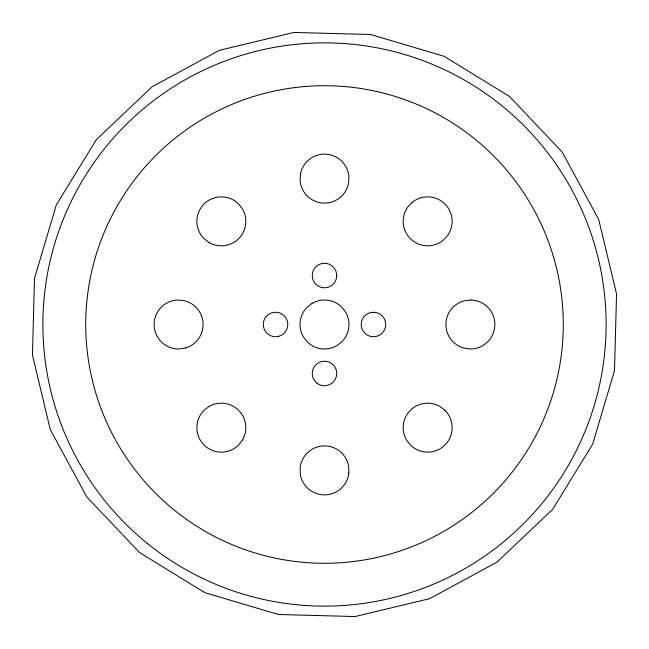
<?xml version="1.0" encoding="UTF-8"?>
<svg xmlns="http://www.w3.org/2000/svg" width="649" height="649" viewBox="0 0 649 649"><rect width="100%" height="100%" fill="white"/><g stroke="black" fill="none" stroke-linecap="round" stroke-linejoin="round"><path stroke-width="0.97" d="M34.502 278.405L32.45 355.027L50.306 429.581L86.844 496.964L139.576 552.599L204.914 592.691L278.405 614.498L355.027 616.55L429.581 598.694L496.964 562.156L552.599 509.424L592.691 444.086L614.498 370.595L616.55 293.973L598.694 219.419L562.156 152.036L509.424 96.401L444.086 56.309L370.595 34.502L293.973 32.45L219.419 50.306L152.036 86.844L96.401 139.576L56.309 204.914L34.502 278.405M300.382 174.378L300.106 180.763A24.492 24.492 0 0 0 348.627 182.848L348.902 176.463A24.492 24.492 0 0 0 300.382 174.378M336.742 275.517L336.328 278.689A12.242 12.242 0 0 1 312.672 278.689L312.258 275.517A12.242 12.242 0 0 1 324.5 263.275A12.242 12.242 0 0 1 336.742 275.517M242.548 439.9L238.662 444.971A24.492 24.492 0 0 1 204.029 444.971A24.492 24.492 0 0 1 204.029 410.338L209.1 406.452A24.492 24.492 0 0 1 242.548 439.9M412.237 202.318L407.84 206.958A24.492 24.492 0 0 0 443.08 240.365L447.477 235.733A24.492 24.492 0 0 0 412.237 202.318M311.958 303.464L306.936 307.431A24.492 24.492 0 0 0 303.464 337.042L307.431 342.064A24.492 24.492 0 0 0 337.042 345.536L342.064 341.569A24.492 24.492 0 0 0 345.536 311.958L341.569 306.936A24.492 24.492 0 0 0 311.958 303.464M185.622 347.961L179.311 348.984A24.492 24.492 0 0 1 154.129 325.198A24.492 24.492 0 0 1 177.915 300.016L184.275 300.674A24.492 24.492 0 0 1 185.622 347.961M373.483 312.258L370.311 312.672A12.242 12.242 0 0 0 370.311 336.328L373.483 336.742A12.242 12.242 0 0 0 385.725 324.5A12.242 12.242 0 0 0 373.483 312.258M470.387 300.008L464.051 300.844A24.492 24.492 0 0 0 464.051 348.156L470.387 348.992A24.492 24.492 0 0 0 494.879 324.5A24.492 24.492 0 0 0 470.387 300.008M278.689 336.328L275.517 336.742A12.242 12.242 0 0 1 263.275 324.5A12.242 12.242 0 0 1 275.517 312.258L278.689 312.672A12.242 12.242 0 0 1 278.689 336.328M444.971 410.338L439.9 406.452A24.492 24.492 0 0 0 406.452 439.9L410.338 444.971A24.492 24.492 0 0 0 444.971 444.971A24.492 24.492 0 0 0 444.971 410.338M209.1 242.548L204.029 238.662A24.492 24.492 0 0 1 204.029 204.029A24.492 24.492 0 0 1 238.662 204.029L242.548 209.1A24.492 24.492 0 0 1 209.1 242.548M348.854 472.999L348.7 466.607A24.492 24.492 0 0 0 300.146 467.783L300.3 474.168A24.492 24.492 0 0 0 348.854 472.999M200.549 528.578A238.775 238.775 0 0 0 563.218 329.806A238.775 238.775 0 0 0 209.732 115.116A238.775 238.775 0 0 0 200.549 528.578M317.118 383.251A12.242 12.242 0 0 0 336.653 374.992A12.242 12.242 0 0 0 319.73 362.199A12.242 12.242 0 0 0 317.118 383.251M147.145 543.27A281.634 281.634 0 0 0 602.637 368.713A281.634 281.634 0 0 0 223.718 61.517A281.634 281.634 0 0 0 147.145 543.27"/></g></svg>
